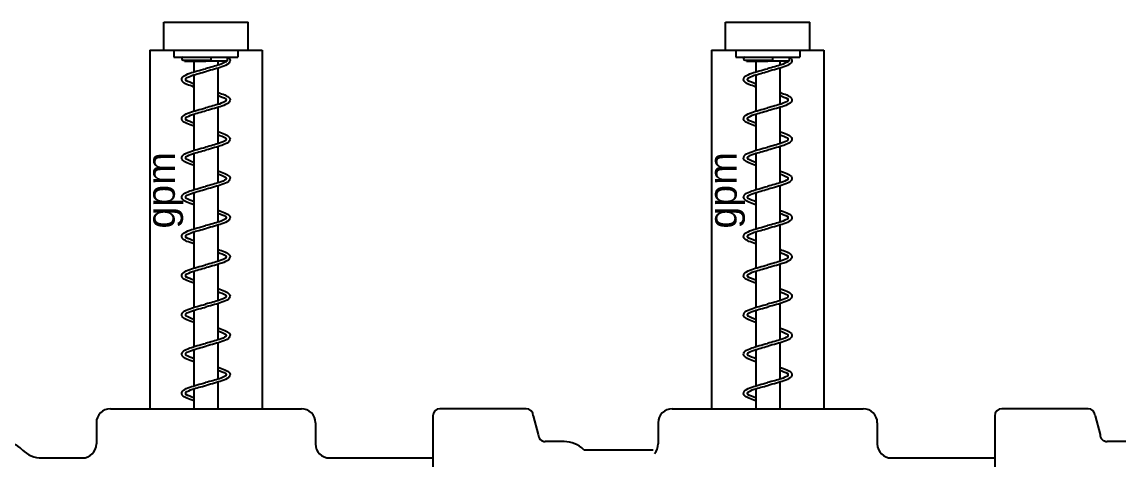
# Paper-space layout 'M&T INST' of a CAD drawing. Header units: inches. Extents: x 0.2 to 34.4, y 0.5 to 23.
# Drawn here: x 16.5841 to 16.9934, y 14.6402 to 14.8024 of the extents above; entities that cross this region are included whole.
import ezdxf

# ---------------------------------------------------------------- set-up
doc = ezdxf.new("R2010")
doc.units = ezdxf.units.IN
doc.header["$MEASUREMENT"] = 0
doc.layers.add('D_OBJECTS', color=4, linetype='Continuous')
doc.layers.add('Title Block', color=7, linetype='Continuous')
doc.styles.get("Standard").update_dxf_attribs({"font": 'arial.ttf'})

# ---------------------------------------------------------------- blocks, each defined once
blk = doc.blocks.new('SINGLE MANIFOLD')
at = {"layer": 'D_OBJECTS', "color": 42, "ltscale": 12}
for p, q in [((-3.172096322315308, -2.560327742495158), (-3.172096322315308, -2.551994409161832)), ((-3.172096322315308, -2.551994409161832), (-3.147049690410448, -2.551994409161832)), ((-3.147049690410448, -2.560327742495158), (-3.147049690410448, -2.551994409161832)), ((-3.005429655648641, -2.560327742495158), (-3.005429655648641, -2.551994409161832)), ((-3.005429655648641, -2.551994409161832), (-2.98038302374378, -2.551994409161832)), ((-2.98038302374378, -2.560327742495158), (-2.98038302374378, -2.551994409161832)), ((-3.176239673029546, -2.560327742495158), (-3.142906339696214, -2.560327742495158)), ((-3.176239673029546, -2.560327742495158), (-3.176239673029546, -2.666577742495161)), ((-3.169043431135023, -2.560327742495158), (-3.169043431135023, -2.562376435481919)), ((-3.150102581590733, -2.560327742495158), (-3.150102581590733, -2.562376435481919)), ((-3.142906339696214, -2.560327742495158), (-3.142906339696214, -2.666577742495161)), ((-3.009573006362878, -2.560327742495158), (-2.976239673029546, -2.560327742495158)), ((-3.009573006362878, -2.560327742495158), (-3.009573006362878, -2.666577742495161)), ((-3.002376764468355, -2.560327742495158), (-3.002376764468355, -2.562376435481919)), ((-2.983435914924065, -2.560327742495158), (-2.983435914924065, -2.562376435481919)), ((-2.976239673029546, -2.560327742495158), (-2.976239673029546, -2.666577742495161)), ((-3.169043431135023, -2.562376435481919), (-3.150102581590733, -2.562376435481919)), ((-3.166274602387507, -2.563293102148588), (-3.158031658490899, -2.563293102148588)), ((-3.165912414302465, -2.563293102148588), (-3.165912414302465, -2.563583803308457)), ((-3.165912414302465, -2.563583803308457), (-3.15957300636288, -2.563583803308457)), ((-3.163119824656459, -2.563583803308457), (-3.163119824656459, -2.566751460770544)), ((-3.153233598423295, -2.563583803308457), (-3.15957300636288, -2.563583803308457)), ((-3.158031658490899, -2.563293102148588), (-3.158031658490899, -2.562376435481919)), ((-3.156026188069298, -2.563583803308457), (-3.156026188069298, -2.564782524102608)), ((-3.153233598423295, -2.562376435481919), (-3.153233598423295, -2.563583803308457)), ((-3.002376764468355, -2.562376435481919), (-2.983435914924065, -2.562376435481919)), ((-2.999607935720839, -2.563293102148588), (-2.991364991824231, -2.563293102148588)), ((-2.999245747635797, -2.563293102148588), (-2.999245747635797, -2.563583803308457)), ((-2.999245747635797, -2.563583803308457), (-2.992906339696212, -2.563583803308457)), ((-2.996453157989791, -2.563583803308457), (-2.996453157989791, -2.566751460770544)), ((-2.986566931756627, -2.563583803308457), (-2.992906339696212, -2.563583803308457)), ((-2.991364991824231, -2.563293102148588), (-2.991364991824231, -2.562376435481919)), ((-2.98935952140263, -2.563583803308457), (-2.98935952140263, -2.564782524102608)), ((-2.986566931756627, -2.562376435481919), (-2.986566931756627, -2.563583803308457)), ((-3.156026188069298, -2.565654633720978), (-3.156026188069298, -2.576411895213877)), ((-2.98935952140263, -2.565654633720978), (-2.98935952140263, -2.576411895213877)), ((-3.163119824656459, -2.567623570388914), (-3.163119824656459, -2.578380831881812)), ((-2.996453157989791, -2.567623570388914), (-2.996453157989791, -2.578380831881812)), ((-3.163119824656459, -2.579252941500183), (-3.163119824656459, -2.590010202993081)), ((-3.156026188069298, -2.577284004832247), (-3.156026188069298, -2.588041266325146)), ((-2.996453157989791, -2.579252941500183), (-2.996453157989791, -2.590010202993081)), ((-2.98935952140263, -2.577284004832247), (-2.98935952140263, -2.588041266325146)), ((-3.156026188069298, -2.588913375943516), (-3.156026188069298, -2.599670637436414)), ((-2.98935952140263, -2.588913375943516), (-2.98935952140263, -2.599670637436414)), ((-3.163119824656459, -2.590882312611438), (-3.163119824656459, -2.60163957410435)), ((-2.996453157989791, -2.590882312611438), (-2.996453157989791, -2.60163957410435)), ((-3.163119824656459, -2.602511683722707), (-3.163119824656459, -2.613268945215619)), ((-3.156026188069298, -2.600542747054785), (-3.156026188069298, -2.611300008547683)), ((-2.996453157989791, -2.602511683722707), (-2.996453157989791, -2.613268945215619)), ((-2.98935952140263, -2.600542747054785), (-2.98935952140263, -2.611300008547683)), ((-3.156026188069298, -2.612172118166054), (-3.156026188069298, -2.622929379658952)), ((-2.98935952140263, -2.612172118166054), (-2.98935952140263, -2.622929379658952)), ((-3.163119824656459, -2.614141054833976), (-3.163119824656459, -2.624898316326888)), ((-2.996453157989791, -2.614141054833976), (-2.996453157989791, -2.624898316326888)), ((-3.163119824656459, -2.625770425945245), (-3.163119824656459, -2.636527687438157)), ((-3.156026188069298, -2.623801489277309), (-3.156026188069298, -2.634558750770221)), ((-2.996453157989791, -2.625770425945245), (-2.996453157989791, -2.636527687438157)), ((-2.98935952140263, -2.623801489277309), (-2.98935952140263, -2.634558750770221)), ((-3.156026188069298, -2.635430860388578), (-3.156026188069298, -2.64618812188149)), ((-2.98935952140263, -2.635430860388578), (-2.98935952140263, -2.64618812188149)), ((-3.163119824656459, -2.637399797056514), (-3.163119824656459, -2.648157058549426)), ((-2.996453157989791, -2.637399797056514), (-2.996453157989791, -2.648157058549426)), ((-3.156026188069298, -2.647060231499847), (-3.156026188069298, -2.657817492992759)), ((-2.98935952140263, -2.647060231499847), (-2.98935952140263, -2.657817492992759)), ((-3.163119824656459, -2.649029168167782), (-3.163119824656459, -2.659786429660695)), ((-2.996453157989791, -2.649029168167782), (-2.996453157989791, -2.659786429660695)), ((-3.156026188069298, -2.658689602611116), (-3.156026188069298, -2.666577742495161)), ((-2.98935952140263, -2.658689602611116), (-2.98935952140263, -2.666577742495161)), ((-3.163119824656459, -2.660658539279051), (-3.163119824656459, -2.666577742495161)), ((-2.996453157989791, -2.660658539279051), (-2.996453157989791, -2.666577742495161))]:
    blk.add_line(p, q, dxfattribs=at)
at = {"layer": 'D_OBJECTS', "color": 1, "ltscale": 12}
for p, q in [((-3.187906339696212, -2.666577742495161), (-3.131239673029544, -2.666577742495161)), ((-3.092235681574401, -2.668661075828492), (-3.092235681574401, -2.685327742495158)), ((-3.064553049395311, -2.666577742495161), (-3.09015234824107, -2.666577742495161)), ((-3.062469716061976, -2.668661075828492), (-3.060985681574401, -2.674202742495165)), ((-3.021239673029545, -2.666577742495161), (-2.964573006362876, -2.666577742495161)), ((-2.925569014907737, -2.668661075828492), (-2.925569014907737, -2.685327742495158)), ((-2.897886382728643, -2.666577742495161), (-2.923485681574405, -2.666577742495161)), ((-2.895803049395312, -2.668661075828492), (-2.894319014907737, -2.674202742495165)), ((-3.192073006362879, -2.670744409161824), (-3.192073006362879, -2.676994409161832)), ((-3.127073006362878, -2.670744409161824), (-3.127073006362878, -2.676994409161832)), ((-3.025406339696211, -2.670744409161824), (-3.025406339696211, -2.676994409161832)), ((-2.960406339696213, -2.670744409161824), (-2.960406339696213, -2.676994409161832)), ((-3.053323006362877, -2.676286075828497), (-3.05890234824107, -2.676286075828497)), ((-2.886656339696213, -2.676286075828497), (-2.892235681574405, -2.676286075828497)), ((-3.20821111730314, -2.681161075828495), (-3.196239673029545, -2.681161075828495)), ((-3.122906339696211, -2.681161075828495), (-3.092235681574401, -2.681161075828495)), ((-3.09571875053669, -2.681161075828495), (-3.092235681574401, -2.681161075828495)), ((-3.09571875053669, -2.681161075828495), (-3.092235681574401, -2.681161075828495)), ((-3.09571875053669, -2.681161075828495), (-3.092235681574401, -2.681161075828495)), ((-3.047433728499676, -2.678723575828496), (-3.026845949772635, -2.678723575828496)), ((-2.956239673029543, -2.681161075828495), (-2.925569014907737, -2.681161075828495))]:
    blk.add_line(p, q, dxfattribs=at)
at = {"layer": 'D_OBJECTS', "color": 42, "ltscale": 12}
for centre, radius, start, end in [((-3.166274602387507, -2.562834768815247), 0.0004583333333333384, 90, 270), ((-2.999607935720839, -2.562834768815247), 0.0004583333333333384, 90, 270), ((-3.165236261340414, -2.568972497066735), 0.0004166666666666666, 120.7580244530881, 241.4227579795069), ((-2.998569594673747, -2.568972497066735), 0.0004166666666666666, 120.7580244530881, 241.4227579795069), ((-3.153909751386362, -2.575062968535132), 0.0004166666666666666, 300.7580246195985, 61.42275825121518), ((-2.987243084719694, -2.575062968535132), 0.0004166666666666666, 300.7580246195985, 61.42275825121518), ((-3.165236261340414, -2.580601868178004), 0.0004166666666666666, 120.7580244530881, 241.4227579795069), ((-2.998569594673747, -2.580601868178004), 0.0004166666666666666, 120.7580244530881, 241.4227579795069), ((-3.153909751386362, -2.586692339646401), 0.0004166666666666666, 300.7580246195985, 61.42275825121518), ((-2.987243084719694, -2.586692339646401), 0.0004166666666666666, 300.7580246195985, 61.42275825121518), ((-3.165236261340414, -2.592231239289273), 0.0004166666666666666, 120.7580244530881, 241.4227579795069), ((-2.998569594673747, -2.592231239289273), 0.0004166666666666666, 120.7580244530881, 241.4227579795069), ((-3.153909751386362, -2.59832171075767), 0.0004166666666666666, 300.7580246195985, 61.42275825121518), ((-2.987243084719694, -2.59832171075767), 0.0004166666666666666, 300.7580246195985, 61.42275825121518), ((-3.165236261340414, -2.603860610400528), 0.0004166666666666666, 120.7580244530881, 241.4227579795069), ((-2.998569594673747, -2.603860610400528), 0.0004166666666666666, 120.7580244530881, 241.4227579795069), ((-3.153909751386362, -2.609951081868939), 0.0004166666666666666, 300.7580246195985, 61.42275825121518), ((-2.987243084719694, -2.609951081868939), 0.0004166666666666666, 300.7580246195985, 61.42275825121518), ((-3.165236261340414, -2.615489981511796), 0.0004166666666666666, 120.7580244530881, 241.4227579795069), ((-2.998569594673747, -2.615489981511796), 0.0004166666666666666, 120.7580244530881, 241.4227579795069), ((-3.153909751386362, -2.621580452980208), 0.0004166666666666666, 300.7580246195985, 61.42275825121518), ((-2.987243084719694, -2.621580452980208), 0.0004166666666666666, 300.7580246195985, 61.42275825121518), ((-3.165236261340414, -2.627119352623065), 0.0004166666666666666, 120.7580244530881, 241.4227579795069), ((-2.998569594673747, -2.627119352623065), 0.0004166666666666666, 120.7580244530881, 241.4227579795069), ((-3.153909751386362, -2.633209824091477), 0.0004166666666666666, 300.7580246195985, 61.42275825121518), ((-2.987243084719694, -2.633209824091477), 0.0004166666666666666, 300.7580246195985, 61.42275825121518), ((-3.165236261340414, -2.638748723734334), 0.0004166666666666666, 120.7580244530881, 241.4227579795069), ((-2.998569594673747, -2.638748723734334), 0.0004166666666666666, 120.7580244530881, 241.4227579795069), ((-3.153909751386362, -2.644839195202746), 0.0004166666666666666, 300.7580246195985, 61.42275825121518), ((-2.987243084719694, -2.644839195202746), 0.0004166666666666666, 300.7580246195985, 61.42275825121518), ((-3.165236261340414, -2.650378094845603), 0.0004166666666666666, 120.7580244530881, 241.4227579795069), ((-2.998569594673747, -2.650378094845603), 0.0004166666666666666, 120.7580244530881, 241.4227579795069), ((-3.153909751386362, -2.656468566314015), 0.0004166666666666666, 300.7580246195985, 61.42275825121518), ((-2.987243084719694, -2.656468566314015), 0.0004166666666666666, 300.7580246195985, 61.42275825121518), ((-3.165236261340414, -2.662007465956872), 0.0004166666666666666, 120.7580244530881, 241.4227579795069), ((-2.998569594673747, -2.662007465956872), 0.0004166666666666666, 120.7580244530881, 241.4227579795069)]:
    blk.add_arc(centre, radius, start, end, dxfattribs=at)
at = {"layer": 'D_OBJECTS', "color": 1, "ltscale": 12}
for centre, radius, start, end in [((-3.187906339696212, -2.670744409161824), 0.004166666666666667, 90, 180), ((-3.131239673029544, -2.670744409161824), 0.004166666666666667, 0, 90), ((-3.09015234824107, -2.668661075828492), 0.002083333333333333, 90, 180), ((-3.064553049395311, -2.668661075828492), 0.002083333333333333, 0, 90), ((-3.021239673029545, -2.670744409161824), 0.004166666666666667, 90, 180), ((-2.964573006362876, -2.670744409161824), 0.004166666666666667, 0, 90), ((-2.923485681574405, -2.668661075828492), 0.002083333333333333, 90, 180), ((-2.897886382728643, -2.668661075828492), 0.002083333333333333, 0, 90), ((-3.05890234824107, -2.674202742495165), 0.002083333333333333, 180, 270.0000000000008), ((-2.892235681574405, -2.674202742495165), 0.002083333333333333, 180, 270.0000000000008), ((-3.219989673029545, -2.684619409161822), 0.008333333333333333, 45.03187078392821, 90), ((-3.196239673029545, -2.676994409161832), 0.004166666666666667, 270, 0), ((-3.122906339696211, -2.676994409161832), 0.004166666666666667, 180, 270), ((-3.053323006362877, -2.684619409161822), 0.008333333333333333, 45.03187078392821, 90), ((-3.029573006362877, -2.676994409161832), 0.004166666666666667, 317.4311517820742, 0), ((-2.956239673029543, -2.676994409161832), 0.004166666666666667, 180, 270), ((-3.20821111730314, -2.672827742495155), 0.008333333333333333, 225.0318707839283, 270)]:
    blk.add_arc(centre, radius, start, end, dxfattribs=at)
at = {"layer": 'D_OBJECTS', "color": 42, "ltscale": 12}
for points, knots in [([(-3.153696662449805, -2.563791653588904), (-3.154106995475999, -2.564035853902052), (-3.154756026290658, -2.564368588448257), (-3.156750171062441, -2.565025014688768), (-3.158212456502532, -2.565412220043211), (-3.159679542141729, -2.565800230613856)], [0.07116384554252335, 0.07116384554252335, 0.07116384554252335, 0.07116384554252335, 0.09540634618935737, 0.09540634618935737, 0.1300967199969058, 0.1300967199969058, 0.1300967199969058, 0.1300967199969058]), ([(-3.153233598423295, -2.562532436244137), (-3.152799063491798, -2.562644943793043), (-3.152675178838983, -2.562765228469157), (-3.152223295710616, -2.563349426663589), (-3.152468883113517, -2.56401135195544), (-3.153363453355087, -2.564693968643223), (-3.154012193469754, -2.564973828765343), (-3.156107469040931, -2.565718546780968), (-3.157789489504552, -2.566162340767473), (-3.159466470584029, -2.566605863877665)], [0.03434367416500044, 0.03434367416500044, 0.03434367416500044, 0.03434367416500044, 0.04145968747599654, 0.04145968747599654, 0.0659514468788357, 0.0659514468788357, 0.09044320628167485, 0.09044320628167485, 0.1300967199969058, 0.1300967199969058, 0.1300967199969058, 0.1300967199969058]), ([(-3.153696662449805, -2.563791653588904), (-3.153588743465473, -2.563732707101192), (-3.153453676334898, -2.563658932009599), (-3.153373294737348, -2.563596022891272), (-3.15335927709361, -2.563583803308131)], [0, 0, 0, 0, 0.004021317376355101, 0.005032921709845624, 0.005032921709845624, 0.005032921709845624, 0.005032921709845624]), ([(-2.987029995783137, -2.563791653588904), (-2.987440328809331, -2.564035853902052), (-2.98808935962399, -2.564368588448257), (-2.990083504395773, -2.565025014688768), (-2.991545789835865, -2.565412220043211), (-2.993012875475062, -2.565800230613856)], [0.07116384554252335, 0.07116384554252335, 0.07116384554252335, 0.07116384554252335, 0.09540634618935737, 0.09540634618935737, 0.1300967199969058, 0.1300967199969058, 0.1300967199969058, 0.1300967199969058]), ([(-2.986566931756627, -2.562532436244137), (-2.986132396825131, -2.562644943793043), (-2.986008512172315, -2.562765228469157), (-2.985556629043948, -2.563349426663589), (-2.985802216446849, -2.56401135195544), (-2.98669678668842, -2.564693968643223), (-2.987345526803086, -2.564973828765343), (-2.989440802374263, -2.565718546780968), (-2.991122822837884, -2.566162340767473), (-2.992799803917361, -2.566605863877665)], [0.03434367416500044, 0.03434367416500044, 0.03434367416500044, 0.03434367416500044, 0.04145968747599654, 0.04145968747599654, 0.0659514468788357, 0.0659514468788357, 0.09044320628167485, 0.09044320628167485, 0.1300967199969058, 0.1300967199969058, 0.1300967199969058, 0.1300967199969058]), ([(-2.987029995783137, -2.563791653588904), (-2.986922076798805, -2.563732707101192), (-2.98678700966823, -2.563658932009599), (-2.98670662807068, -2.563596022891272), (-2.986692610426942, -2.563583803308131)], [0, 0, 0, 0, 0.004021317376355101, 0.005032921709845624, 0.005032921709845624, 0.005032921709845624, 0.005032921709845624]), ([(-3.16311982465646, -2.571232811398698), (-3.164635219014315, -2.570660418420044), (-3.165979836717764, -2.570275631167615), (-3.166922717015144, -2.569056667827919), (-3.166677129612241, -2.568394742536082), (-3.165782559370671, -2.567712125848299), (-3.165133819256006, -2.567432265726179), (-3.163038543684827, -2.566687547710554), (-3.161356523221208, -2.566243753724049), (-3.159679542141729, -2.565800230613856)], [0, 0, 0, 0, 0.04145968747599654, 0.04145968747599654, 0.06595144687883453, 0.06595144687883453, 0.09044320628167252, 0.09044320628167252, 0.1300967199969058, 0.1300967199969058, 0.1300967199969058, 0.1300967199969058]), ([(-3.165449350275257, -2.568614440902191), (-3.165039017249024, -2.568370240589086), (-3.164389986434641, -2.568037506043108), (-3.162395841663326, -2.567381079802754), (-3.160933556223231, -2.566993874448311), (-3.159466470584029, -2.566605863877665)], [0.07116384555626477, 0.07116384555626477, 0.07116384555626477, 0.07116384555626477, 0.09540634618927812, 0.09540634618927812, 0.1300967199969058, 0.1300967199969058, 0.1300967199969058, 0.1300967199969058]), ([(-2.996453157989793, -2.571232811398698), (-2.997968552347647, -2.570660418420044), (-2.999313170051096, -2.570275631167615), (-3.000256050348476, -2.569056667827919), (-3.000010462945573, -2.568394742536082), (-2.999115892704003, -2.567712125848299), (-2.998467152589338, -2.567432265726179), (-2.996371877018159, -2.566687547710554), (-2.99468985655454, -2.566243753724049), (-2.993012875475062, -2.565800230613856)], [0, 0, 0, 0, 0.04145968747599654, 0.04145968747599654, 0.06595144687883453, 0.06595144687883453, 0.09044320628167252, 0.09044320628167252, 0.1300967199969058, 0.1300967199969058, 0.1300967199969058, 0.1300967199969058]), ([(-2.998782683608589, -2.568614440902191), (-2.998372350582356, -2.568370240589086), (-2.997723319767973, -2.568037506043108), (-2.995729174996658, -2.567381079802754), (-2.994266889556563, -2.566993874448311), (-2.992799803917361, -2.566605863877665)], [0.07116384555626477, 0.07116384555626477, 0.07116384555626477, 0.07116384555626477, 0.09540634618927812, 0.09540634618927812, 0.1300967199969058, 0.1300967199969058, 0.1300967199969058, 0.1300967199969058]), ([(-3.156026188069298, -2.572806126628105), (-3.154510793711445, -2.573375047182747), (-3.153166176007996, -2.573759834435176), (-3.152223295710616, -2.574978797774857), (-3.152468883113517, -2.575640723066709), (-3.153363453355087, -2.576323339754492), (-3.154012193469754, -2.576603199876612), (-3.156107469040931, -2.577347917892236), (-3.157789489504552, -2.577791711878742), (-3.159466470584029, -2.578235234988934)], [0, 0, 0, 0, 0.04145968747599654, 0.04145968747599654, 0.0659514468788357, 0.0659514468788357, 0.09044320628167485, 0.09044320628167485, 0.1300967199969058, 0.1300967199969058, 0.1300967199969058, 0.1300967199969058]), ([(-2.98935952140263, -2.572806126628105), (-2.987844127044777, -2.573375047182747), (-2.986499509341328, -2.573759834435176), (-2.985556629043948, -2.574978797774857), (-2.985802216446849, -2.575640723066709), (-2.98669678668842, -2.576323339754492), (-2.987345526803086, -2.576603199876612), (-2.989440802374263, -2.577347917892236), (-2.991122822837884, -2.577791711878742), (-2.992799803917361, -2.578235234988934)], [0, 0, 0, 0, 0.04145968747599654, 0.04145968747599654, 0.0659514468788357, 0.0659514468788357, 0.09044320628167485, 0.09044320628167485, 0.1300967199969058, 0.1300967199969058, 0.1300967199969058, 0.1300967199969058]), ([(-3.153696662449805, -2.575421024700173), (-3.154106995475999, -2.575665225013321), (-3.154756026290658, -2.575997959559526), (-3.156750171062441, -2.576654385800037), (-3.158212456502532, -2.57704159115448), (-3.159679542141729, -2.577429601725125)], [0.07116384554252335, 0.07116384554252335, 0.07116384554252335, 0.07116384554252335, 0.09540634618935737, 0.09540634618935737, 0.1300967199969058, 0.1300967199969058, 0.1300967199969058, 0.1300967199969058]), ([(-2.987029995783137, -2.575421024700173), (-2.987440328809331, -2.575665225013321), (-2.98808935962399, -2.575997959559526), (-2.990083504395773, -2.576654385800037), (-2.991545789835865, -2.57704159115448), (-2.993012875475062, -2.577429601725125)], [0.07116384554252335, 0.07116384554252335, 0.07116384554252335, 0.07116384554252335, 0.09540634618935737, 0.09540634618935737, 0.1300967199969058, 0.1300967199969058, 0.1300967199969058, 0.1300967199969058]), ([(-3.16311982465646, -2.582862182509967), (-3.164635219014315, -2.582289789531313), (-3.165979836717764, -2.581905002278884), (-3.166922717015144, -2.580686038939188), (-3.166677129612241, -2.580024113647351), (-3.165782559370671, -2.579341496959568), (-3.165133819256006, -2.579061636837448), (-3.163038543684827, -2.578316918821823), (-3.161356523221208, -2.577873124835317), (-3.159679542141729, -2.577429601725125)], [0, 0, 0, 0, 0.04145968747599654, 0.04145968747599654, 0.06595144687883453, 0.06595144687883453, 0.09044320628167252, 0.09044320628167252, 0.1300967199969058, 0.1300967199969058, 0.1300967199969058, 0.1300967199969058]), ([(-3.165449350275257, -2.58024381201346), (-3.165039017249024, -2.579999611700355), (-3.164389986434641, -2.579666877154377), (-3.162395841663326, -2.579010450914023), (-3.160933556223231, -2.57862324555958), (-3.159466470584029, -2.578235234988934)], [0.07116384555626477, 0.07116384555626477, 0.07116384555626477, 0.07116384555626477, 0.09540634618927812, 0.09540634618927812, 0.1300967199969058, 0.1300967199969058, 0.1300967199969058, 0.1300967199969058]), ([(-2.996453157989793, -2.582862182509967), (-2.997968552347647, -2.582289789531313), (-2.999313170051096, -2.581905002278884), (-3.000256050348476, -2.580686038939188), (-3.000010462945573, -2.580024113647351), (-2.999115892704003, -2.579341496959568), (-2.998467152589338, -2.579061636837448), (-2.996371877018159, -2.578316918821823), (-2.99468985655454, -2.577873124835317), (-2.993012875475062, -2.577429601725125)], [0, 0, 0, 0, 0.04145968747599654, 0.04145968747599654, 0.06595144687883453, 0.06595144687883453, 0.09044320628167252, 0.09044320628167252, 0.1300967199969058, 0.1300967199969058, 0.1300967199969058, 0.1300967199969058]), ([(-2.998782683608589, -2.58024381201346), (-2.998372350582356, -2.579999611700355), (-2.997723319767973, -2.579666877154377), (-2.995729174996658, -2.579010450914023), (-2.994266889556563, -2.57862324555958), (-2.992799803917361, -2.578235234988934)], [0.07116384555626477, 0.07116384555626477, 0.07116384555626477, 0.07116384555626477, 0.09540634618927812, 0.09540634618927812, 0.1300967199969058, 0.1300967199969058, 0.1300967199969058, 0.1300967199969058]), ([(-3.156026188069298, -2.584435497739374), (-3.154510793711445, -2.585004418294016), (-3.153166176007996, -2.585389205546445), (-3.152223295710616, -2.586608168886126), (-3.152468883113517, -2.587270094177978), (-3.153363453355087, -2.587952710865761), (-3.154012193469754, -2.588232570987881), (-3.156107469040931, -2.588977289003505), (-3.157789489504552, -2.589421082990011), (-3.159466470584029, -2.589864606100203)], [0, 0, 0, 0, 0.04145968747599654, 0.04145968747599654, 0.0659514468788357, 0.0659514468788357, 0.09044320628167485, 0.09044320628167485, 0.1300967199969058, 0.1300967199969058, 0.1300967199969058, 0.1300967199969058]), ([(-2.98935952140263, -2.584435497739374), (-2.987844127044777, -2.585004418294016), (-2.986499509341328, -2.585389205546445), (-2.985556629043948, -2.586608168886126), (-2.985802216446849, -2.587270094177978), (-2.98669678668842, -2.587952710865761), (-2.987345526803086, -2.588232570987881), (-2.989440802374263, -2.588977289003505), (-2.991122822837884, -2.589421082990011), (-2.992799803917361, -2.589864606100203)], [0, 0, 0, 0, 0.04145968747599654, 0.04145968747599654, 0.0659514468788357, 0.0659514468788357, 0.09044320628167485, 0.09044320628167485, 0.1300967199969058, 0.1300967199969058, 0.1300967199969058, 0.1300967199969058]), ([(-3.16311982465646, -2.594491553621236), (-3.164635219014315, -2.593919160642582), (-3.165979836717764, -2.593534373390153), (-3.166922717015144, -2.592315410050457), (-3.166677129612241, -2.59165348475862), (-3.165782559370671, -2.590970868070837), (-3.165133819256006, -2.590691007948717), (-3.163038543684827, -2.589946289933092), (-3.161356523221208, -2.589502495946586), (-3.159679542141729, -2.589058972836394)], [0, 0, 0, 0, 0.04145968747599654, 0.04145968747599654, 0.06595144687883453, 0.06595144687883453, 0.09044320628167252, 0.09044320628167252, 0.1300967199969058, 0.1300967199969058, 0.1300967199969058, 0.1300967199969058]), ([(-3.165449350275257, -2.591873183124729), (-3.165039017249024, -2.591628982811624), (-3.164389986434641, -2.591296248265646), (-3.162395841663326, -2.590639822025292), (-3.160933556223231, -2.590252616670849), (-3.159466470584029, -2.589864606100203)], [0.07116384555626477, 0.07116384555626477, 0.07116384555626477, 0.07116384555626477, 0.09540634618927812, 0.09540634618927812, 0.1300967199969058, 0.1300967199969058, 0.1300967199969058, 0.1300967199969058]), ([(-3.153696662449805, -2.587050395811442), (-3.154106995475999, -2.58729459612459), (-3.154756026290658, -2.587627330670795), (-3.156750171062441, -2.588283756911306), (-3.158212456502532, -2.588670962265748), (-3.159679542141729, -2.589058972836394)], [0.07116384554252335, 0.07116384554252335, 0.07116384554252335, 0.07116384554252335, 0.09540634618935737, 0.09540634618935737, 0.1300967199969058, 0.1300967199969058, 0.1300967199969058, 0.1300967199969058]), ([(-2.996453157989793, -2.594491553621236), (-2.997968552347647, -2.593919160642582), (-2.999313170051096, -2.593534373390153), (-3.000256050348476, -2.592315410050457), (-3.000010462945573, -2.59165348475862), (-2.999115892704003, -2.590970868070837), (-2.998467152589338, -2.590691007948717), (-2.996371877018159, -2.589946289933092), (-2.99468985655454, -2.589502495946586), (-2.993012875475062, -2.589058972836394)], [0, 0, 0, 0, 0.04145968747599654, 0.04145968747599654, 0.06595144687883453, 0.06595144687883453, 0.09044320628167252, 0.09044320628167252, 0.1300967199969058, 0.1300967199969058, 0.1300967199969058, 0.1300967199969058]), ([(-2.998782683608589, -2.591873183124729), (-2.998372350582356, -2.591628982811624), (-2.997723319767973, -2.591296248265646), (-2.995729174996658, -2.590639822025292), (-2.994266889556563, -2.590252616670849), (-2.992799803917361, -2.589864606100203)], [0.07116384555626477, 0.07116384555626477, 0.07116384555626477, 0.07116384555626477, 0.09540634618927812, 0.09540634618927812, 0.1300967199969058, 0.1300967199969058, 0.1300967199969058, 0.1300967199969058]), ([(-2.987029995783137, -2.587050395811442), (-2.987440328809331, -2.58729459612459), (-2.98808935962399, -2.587627330670795), (-2.990083504395773, -2.588283756911306), (-2.991545789835865, -2.588670962265748), (-2.993012875475062, -2.589058972836394)], [0.07116384554252335, 0.07116384554252335, 0.07116384554252335, 0.07116384554252335, 0.09540634618935737, 0.09540634618935737, 0.1300967199969058, 0.1300967199969058, 0.1300967199969058, 0.1300967199969058]), ([(-3.156026188069298, -2.596064868850643), (-3.154510793711445, -2.596633789405285), (-3.153166176007996, -2.597018576657714), (-3.152223295710616, -2.598237539997395), (-3.152468883113517, -2.598899465289232), (-3.153363453355087, -2.599582081977029), (-3.154012193469754, -2.59986194209915), (-3.156107469040931, -2.600606660114774), (-3.157789489504552, -2.60105045410128), (-3.159466470584029, -2.601493977211472)], [0, 0, 0, 0, 0.04145968747599654, 0.04145968747599654, 0.0659514468788357, 0.0659514468788357, 0.09044320628167485, 0.09044320628167485, 0.1300967199969058, 0.1300967199969058, 0.1300967199969058, 0.1300967199969058]), ([(-2.98935952140263, -2.596064868850643), (-2.987844127044777, -2.596633789405285), (-2.986499509341328, -2.597018576657714), (-2.985556629043948, -2.598237539997395), (-2.985802216446849, -2.598899465289232), (-2.98669678668842, -2.599582081977029), (-2.987345526803086, -2.59986194209915), (-2.989440802374263, -2.600606660114774), (-2.991122822837884, -2.60105045410128), (-2.992799803917361, -2.601493977211472)], [0, 0, 0, 0, 0.04145968747599654, 0.04145968747599654, 0.0659514468788357, 0.0659514468788357, 0.09044320628167485, 0.09044320628167485, 0.1300967199969058, 0.1300967199969058, 0.1300967199969058, 0.1300967199969058]), ([(-3.153696662449805, -2.598679766922711), (-3.154106995475999, -2.598923967235859), (-3.154756026290658, -2.599256701782064), (-3.156750171062441, -2.599913128022575), (-3.158212456502532, -2.600300333377017), (-3.159679542141729, -2.600688343947663)], [0.07116384554252335, 0.07116384554252335, 0.07116384554252335, 0.07116384554252335, 0.09540634618935737, 0.09540634618935737, 0.1300967199969058, 0.1300967199969058, 0.1300967199969058, 0.1300967199969058]), ([(-2.987029995783137, -2.598679766922711), (-2.987440328809331, -2.598923967235859), (-2.98808935962399, -2.599256701782064), (-2.990083504395773, -2.599913128022575), (-2.991545789835865, -2.600300333377017), (-2.993012875475062, -2.600688343947663)], [0.07116384554252335, 0.07116384554252335, 0.07116384554252335, 0.07116384554252335, 0.09540634618935737, 0.09540634618935737, 0.1300967199969058, 0.1300967199969058, 0.1300967199969058, 0.1300967199969058]), ([(-3.16311982465646, -2.606120924732505), (-3.164635219014315, -2.60554853175385), (-3.165979836717764, -2.605163744501422), (-3.166922717015144, -2.603944781161726), (-3.166677129612241, -2.603282855869889), (-3.165782559370671, -2.602600239182106), (-3.165133819256006, -2.602320379059986), (-3.163038543684827, -2.601575661044361), (-3.161356523221208, -2.601131867057855), (-3.159679542141729, -2.600688343947663)], [0, 0, 0, 0, 0.04145968747599654, 0.04145968747599654, 0.06595144687883453, 0.06595144687883453, 0.09044320628167252, 0.09044320628167252, 0.1300967199969058, 0.1300967199969058, 0.1300967199969058, 0.1300967199969058]), ([(-3.165449350275257, -2.603502554235998), (-3.165039017249024, -2.603258353922893), (-3.164389986434641, -2.602925619376915), (-3.162395841663326, -2.602269193136561), (-3.160933556223231, -2.601881987782118), (-3.159466470584029, -2.601493977211472)], [0.07116384555626477, 0.07116384555626477, 0.07116384555626477, 0.07116384555626477, 0.09540634618927812, 0.09540634618927812, 0.1300967199969058, 0.1300967199969058, 0.1300967199969058, 0.1300967199969058]), ([(-2.996453157989793, -2.606120924732505), (-2.997968552347647, -2.60554853175385), (-2.999313170051096, -2.605163744501422), (-3.000256050348476, -2.603944781161726), (-3.000010462945573, -2.603282855869889), (-2.999115892704003, -2.602600239182106), (-2.998467152589338, -2.602320379059986), (-2.996371877018159, -2.601575661044361), (-2.99468985655454, -2.601131867057855), (-2.993012875475062, -2.600688343947663)], [0, 0, 0, 0, 0.04145968747599654, 0.04145968747599654, 0.06595144687883453, 0.06595144687883453, 0.09044320628167252, 0.09044320628167252, 0.1300967199969058, 0.1300967199969058, 0.1300967199969058, 0.1300967199969058]), ([(-2.998782683608589, -2.603502554235998), (-2.998372350582356, -2.603258353922893), (-2.997723319767973, -2.602925619376915), (-2.995729174996658, -2.602269193136561), (-2.994266889556563, -2.601881987782118), (-2.992799803917361, -2.601493977211472)], [0.07116384555626477, 0.07116384555626477, 0.07116384555626477, 0.07116384555626477, 0.09540634618927812, 0.09540634618927812, 0.1300967199969058, 0.1300967199969058, 0.1300967199969058, 0.1300967199969058]), ([(-3.156026188069298, -2.607694239961912), (-3.154510793711445, -2.608263160516554), (-3.153166176007996, -2.608647947768983), (-3.152223295710616, -2.609866911108664), (-3.152468883113517, -2.610528836400501), (-3.153363453355087, -2.611211453088298), (-3.154012193469754, -2.611491313210404), (-3.156107469040931, -2.612236031226043), (-3.157789489504552, -2.612679825212549), (-3.159466470584029, -2.613123348322741)], [0, 0, 0, 0, 0.04145968747599654, 0.04145968747599654, 0.0659514468788357, 0.0659514468788357, 0.09044320628167485, 0.09044320628167485, 0.1300967199969058, 0.1300967199969058, 0.1300967199969058, 0.1300967199969058]), ([(-2.98935952140263, -2.607694239961912), (-2.987844127044777, -2.608263160516554), (-2.986499509341328, -2.608647947768983), (-2.985556629043948, -2.609866911108664), (-2.985802216446849, -2.610528836400501), (-2.98669678668842, -2.611211453088298), (-2.987345526803086, -2.611491313210404), (-2.989440802374263, -2.612236031226043), (-2.991122822837884, -2.612679825212549), (-2.992799803917361, -2.613123348322741)], [0, 0, 0, 0, 0.04145968747599654, 0.04145968747599654, 0.0659514468788357, 0.0659514468788357, 0.09044320628167485, 0.09044320628167485, 0.1300967199969058, 0.1300967199969058, 0.1300967199969058, 0.1300967199969058]), ([(-3.16311982465646, -2.617750295843774), (-3.164635219014315, -2.617177902865119), (-3.165979836717764, -2.61679311561269), (-3.166922717015144, -2.615574152272995), (-3.166677129612241, -2.614912226981158), (-3.165782559370671, -2.614229610293375), (-3.165133819256006, -2.613949750171255), (-3.163038543684827, -2.61320503215563), (-3.161356523221208, -2.612761238169124), (-3.159679542141729, -2.612317715058932)], [0, 0, 0, 0, 0.04145968747599654, 0.04145968747599654, 0.06595144687883453, 0.06595144687883453, 0.09044320628167252, 0.09044320628167252, 0.1300967199969058, 0.1300967199969058, 0.1300967199969058, 0.1300967199969058]), ([(-3.153696662449805, -2.61030913803398), (-3.154106995475999, -2.610553338347128), (-3.154756026290658, -2.610886072893333), (-3.156750171062441, -2.611542499133844), (-3.158212456502532, -2.611929704488286), (-3.159679542141729, -2.612317715058932)], [0.07116384554252335, 0.07116384554252335, 0.07116384554252335, 0.07116384554252335, 0.09540634618935737, 0.09540634618935737, 0.1300967199969058, 0.1300967199969058, 0.1300967199969058, 0.1300967199969058]), ([(-2.996453157989793, -2.617750295843774), (-2.997968552347647, -2.617177902865119), (-2.999313170051096, -2.61679311561269), (-3.000256050348476, -2.615574152272995), (-3.000010462945573, -2.614912226981158), (-2.999115892704003, -2.614229610293375), (-2.998467152589338, -2.613949750171255), (-2.996371877018159, -2.61320503215563), (-2.99468985655454, -2.612761238169124), (-2.993012875475062, -2.612317715058932)], [0, 0, 0, 0, 0.04145968747599654, 0.04145968747599654, 0.06595144687883453, 0.06595144687883453, 0.09044320628167252, 0.09044320628167252, 0.1300967199969058, 0.1300967199969058, 0.1300967199969058, 0.1300967199969058]), ([(-2.987029995783137, -2.61030913803398), (-2.987440328809331, -2.610553338347128), (-2.98808935962399, -2.610886072893333), (-2.990083504395773, -2.611542499133844), (-2.991545789835865, -2.611929704488286), (-2.993012875475062, -2.612317715058932)], [0.07116384554252335, 0.07116384554252335, 0.07116384554252335, 0.07116384554252335, 0.09540634618935737, 0.09540634618935737, 0.1300967199969058, 0.1300967199969058, 0.1300967199969058, 0.1300967199969058]), ([(-3.165449350275257, -2.615131925347267), (-3.165039017249024, -2.614887725034162), (-3.164389986434641, -2.614554990488184), (-3.162395841663326, -2.61389856424783), (-3.160933556223231, -2.613511358893387), (-3.159466470584029, -2.613123348322741)], [0.07116384555626477, 0.07116384555626477, 0.07116384555626477, 0.07116384555626477, 0.09540634618927812, 0.09540634618927812, 0.1300967199969058, 0.1300967199969058, 0.1300967199969058, 0.1300967199969058]), ([(-2.998782683608589, -2.615131925347267), (-2.998372350582356, -2.614887725034162), (-2.997723319767973, -2.614554990488184), (-2.995729174996658, -2.61389856424783), (-2.994266889556563, -2.613511358893387), (-2.992799803917361, -2.613123348322741)], [0.07116384555626477, 0.07116384555626477, 0.07116384555626477, 0.07116384555626477, 0.09540634618927812, 0.09540634618927812, 0.1300967199969058, 0.1300967199969058, 0.1300967199969058, 0.1300967199969058]), ([(-3.156026188069298, -2.619323611073181), (-3.154510793711445, -2.619892531627823), (-3.153166176007996, -2.620277318880252), (-3.152223295710616, -2.621496282219933), (-3.152468883113517, -2.62215820751177), (-3.153363453355087, -2.622840824199567), (-3.154012193469754, -2.623120684321673), (-3.156107469040931, -2.623865402337312), (-3.157789489504552, -2.624309196323804), (-3.159466470584029, -2.62475271943401)], [0, 0, 0, 0, 0.04145968747599654, 0.04145968747599654, 0.0659514468788357, 0.0659514468788357, 0.09044320628167485, 0.09044320628167485, 0.1300967199969058, 0.1300967199969058, 0.1300967199969058, 0.1300967199969058]), ([(-2.98935952140263, -2.619323611073181), (-2.987844127044777, -2.619892531627823), (-2.986499509341328, -2.620277318880252), (-2.985556629043948, -2.621496282219933), (-2.985802216446849, -2.62215820751177), (-2.98669678668842, -2.622840824199567), (-2.987345526803086, -2.623120684321673), (-2.989440802374263, -2.623865402337312), (-2.991122822837884, -2.624309196323804), (-2.992799803917361, -2.62475271943401)], [0, 0, 0, 0, 0.04145968747599654, 0.04145968747599654, 0.0659514468788357, 0.0659514468788357, 0.09044320628167485, 0.09044320628167485, 0.1300967199969058, 0.1300967199969058, 0.1300967199969058, 0.1300967199969058]), ([(-3.153696662449805, -2.621938509145249), (-3.154106995475999, -2.622182709458396), (-3.154756026290658, -2.622515444004602), (-3.156750171062441, -2.623171870245113), (-3.158212456502532, -2.623559075599555), (-3.159679542141729, -2.623947086170201)], [0.07116384554252335, 0.07116384554252335, 0.07116384554252335, 0.07116384554252335, 0.09540634618935737, 0.09540634618935737, 0.1300967199969058, 0.1300967199969058, 0.1300967199969058, 0.1300967199969058]), ([(-2.987029995783137, -2.621938509145249), (-2.987440328809331, -2.622182709458396), (-2.98808935962399, -2.622515444004602), (-2.990083504395773, -2.623171870245113), (-2.991545789835865, -2.623559075599555), (-2.993012875475062, -2.623947086170201)], [0.07116384554252335, 0.07116384554252335, 0.07116384554252335, 0.07116384554252335, 0.09540634618935737, 0.09540634618935737, 0.1300967199969058, 0.1300967199969058, 0.1300967199969058, 0.1300967199969058]), ([(-3.16311982465646, -2.629379666955042), (-3.164635219014315, -2.628807273976388), (-3.165979836717764, -2.628422486723959), (-3.166922717015144, -2.627203523384264), (-3.166677129612241, -2.626541598092427), (-3.165782559370671, -2.625858981404644), (-3.165133819256006, -2.625579121282524), (-3.163038543684827, -2.624834403266899), (-3.161356523221208, -2.624390609280393), (-3.159679542141729, -2.623947086170201)], [0, 0, 0, 0, 0.04145968747599654, 0.04145968747599654, 0.06595144687883453, 0.06595144687883453, 0.09044320628167252, 0.09044320628167252, 0.1300967199969058, 0.1300967199969058, 0.1300967199969058, 0.1300967199969058]), ([(-3.165449350275257, -2.626761296458536), (-3.165039017249024, -2.626517096145431), (-3.164389986434641, -2.626184361599453), (-3.162395841663326, -2.625527935359099), (-3.160933556223231, -2.625140730004656), (-3.159466470584029, -2.62475271943401)], [0.07116384555626477, 0.07116384555626477, 0.07116384555626477, 0.07116384555626477, 0.09540634618927812, 0.09540634618927812, 0.1300967199969058, 0.1300967199969058, 0.1300967199969058, 0.1300967199969058]), ([(-2.996453157989793, -2.629379666955042), (-2.997968552347647, -2.628807273976388), (-2.999313170051096, -2.628422486723959), (-3.000256050348476, -2.627203523384264), (-3.000010462945573, -2.626541598092427), (-2.999115892704003, -2.625858981404644), (-2.998467152589338, -2.625579121282524), (-2.996371877018159, -2.624834403266899), (-2.99468985655454, -2.624390609280393), (-2.993012875475062, -2.623947086170201)], [0, 0, 0, 0, 0.04145968747599654, 0.04145968747599654, 0.06595144687883453, 0.06595144687883453, 0.09044320628167252, 0.09044320628167252, 0.1300967199969058, 0.1300967199969058, 0.1300967199969058, 0.1300967199969058]), ([(-2.998782683608589, -2.626761296458536), (-2.998372350582356, -2.626517096145431), (-2.997723319767973, -2.626184361599453), (-2.995729174996658, -2.625527935359099), (-2.994266889556563, -2.625140730004656), (-2.992799803917361, -2.62475271943401)], [0.07116384555626477, 0.07116384555626477, 0.07116384555626477, 0.07116384555626477, 0.09540634618927812, 0.09540634618927812, 0.1300967199969058, 0.1300967199969058, 0.1300967199969058, 0.1300967199969058]), ([(-3.156026188069298, -2.63095298218445), (-3.154510793711445, -2.631521902739092), (-3.153166176007996, -2.631906689991521), (-3.152223295710616, -2.633125653331202), (-3.152468883113517, -2.633787578623039), (-3.153363453355087, -2.634470195310836), (-3.154012193469754, -2.634750055432942), (-3.156107469040931, -2.635494773448581), (-3.157789489504552, -2.635938567435073), (-3.159466470584029, -2.636382090545265)], [0, 0, 0, 0, 0.04145968747599654, 0.04145968747599654, 0.0659514468788357, 0.0659514468788357, 0.09044320628167485, 0.09044320628167485, 0.1300967199969058, 0.1300967199969058, 0.1300967199969058, 0.1300967199969058]), ([(-2.98935952140263, -2.63095298218445), (-2.987844127044777, -2.631521902739092), (-2.986499509341328, -2.631906689991521), (-2.985556629043948, -2.633125653331202), (-2.985802216446849, -2.633787578623039), (-2.98669678668842, -2.634470195310836), (-2.987345526803086, -2.634750055432942), (-2.989440802374263, -2.635494773448581), (-2.991122822837884, -2.635938567435073), (-2.992799803917361, -2.636382090545265)], [0, 0, 0, 0, 0.04145968747599654, 0.04145968747599654, 0.0659514468788357, 0.0659514468788357, 0.09044320628167485, 0.09044320628167485, 0.1300967199969058, 0.1300967199969058, 0.1300967199969058, 0.1300967199969058]), ([(-3.16311982465646, -2.641009038066311), (-3.164635219014315, -2.640436645087657), (-3.165979836717764, -2.640051857835228), (-3.166922717015144, -2.638832894495533), (-3.166677129612241, -2.638170969203696), (-3.165782559370671, -2.637488352515913), (-3.165133819256006, -2.637208492393793), (-3.163038543684827, -2.636463774378168), (-3.161356523221208, -2.636019980391662), (-3.159679542141729, -2.63557645728147)], [0, 0, 0, 0, 0.04145968747599654, 0.04145968747599654, 0.06595144687883453, 0.06595144687883453, 0.09044320628167252, 0.09044320628167252, 0.1300967199969058, 0.1300967199969058, 0.1300967199969058, 0.1300967199969058]), ([(-3.153696662449805, -2.633567880256518), (-3.154106995475999, -2.633812080569665), (-3.154756026290658, -2.634144815115871), (-3.156750171062441, -2.634801241356381), (-3.158212456502532, -2.635188446710824), (-3.159679542141729, -2.63557645728147)], [0.07116384554252335, 0.07116384554252335, 0.07116384554252335, 0.07116384554252335, 0.09540634618935737, 0.09540634618935737, 0.1300967199969058, 0.1300967199969058, 0.1300967199969058, 0.1300967199969058]), ([(-2.996453157989793, -2.641009038066311), (-2.997968552347647, -2.640436645087657), (-2.999313170051096, -2.640051857835228), (-3.000256050348476, -2.638832894495533), (-3.000010462945573, -2.638170969203696), (-2.999115892704003, -2.637488352515913), (-2.998467152589338, -2.637208492393793), (-2.996371877018159, -2.636463774378168), (-2.99468985655454, -2.636019980391662), (-2.993012875475062, -2.63557645728147)], [0, 0, 0, 0, 0.04145968747599654, 0.04145968747599654, 0.06595144687883453, 0.06595144687883453, 0.09044320628167252, 0.09044320628167252, 0.1300967199969058, 0.1300967199969058, 0.1300967199969058, 0.1300967199969058]), ([(-2.987029995783137, -2.633567880256518), (-2.987440328809331, -2.633812080569665), (-2.98808935962399, -2.634144815115871), (-2.990083504395773, -2.634801241356381), (-2.991545789835865, -2.635188446710824), (-2.993012875475062, -2.63557645728147)], [0.07116384554252335, 0.07116384554252335, 0.07116384554252335, 0.07116384554252335, 0.09540634618935737, 0.09540634618935737, 0.1300967199969058, 0.1300967199969058, 0.1300967199969058, 0.1300967199969058]), ([(-3.165449350275257, -2.638390667569805), (-3.165039017249024, -2.6381464672567), (-3.164389986434641, -2.637813732710722), (-3.162395841663326, -2.637157306470368), (-3.160933556223231, -2.636770101115925), (-3.159466470584029, -2.636382090545265)], [0.07116384555626477, 0.07116384555626477, 0.07116384555626477, 0.07116384555626477, 0.09540634618927812, 0.09540634618927812, 0.1300967199969058, 0.1300967199969058, 0.1300967199969058, 0.1300967199969058]), ([(-2.998782683608589, -2.638390667569805), (-2.998372350582356, -2.6381464672567), (-2.997723319767973, -2.637813732710722), (-2.995729174996658, -2.637157306470368), (-2.994266889556563, -2.636770101115925), (-2.992799803917361, -2.636382090545265)], [0.07116384555626477, 0.07116384555626477, 0.07116384555626477, 0.07116384555626477, 0.09540634618927812, 0.09540634618927812, 0.1300967199969058, 0.1300967199969058, 0.1300967199969058, 0.1300967199969058]), ([(-3.153696662449805, -2.645197251367787), (-3.154106995475999, -2.645441451680934), (-3.154756026290658, -2.64577418622714), (-3.156750171062441, -2.64643061246765), (-3.158212456502532, -2.646817817822093), (-3.159679542141729, -2.647205828392739)], [0.07116384554252335, 0.07116384554252335, 0.07116384554252335, 0.07116384554252335, 0.09540634618935737, 0.09540634618935737, 0.1300967199969058, 0.1300967199969058, 0.1300967199969058, 0.1300967199969058]), ([(-3.156026188069298, -2.642582353295705), (-3.154510793711445, -2.643151273850361), (-3.153166176007996, -2.64353606110279), (-3.152223295710616, -2.644755024442471), (-3.152468883113517, -2.645416949734308), (-3.153363453355087, -2.646099566422105), (-3.154012193469754, -2.646379426544211), (-3.156107469040931, -2.64712414455985), (-3.157789489504552, -2.647567938546342), (-3.159466470584029, -2.648011461656534)], [0, 0, 0, 0, 0.04145968747599654, 0.04145968747599654, 0.0659514468788357, 0.0659514468788357, 0.09044320628167485, 0.09044320628167485, 0.1300967199969058, 0.1300967199969058, 0.1300967199969058, 0.1300967199969058]), ([(-2.987029995783137, -2.645197251367787), (-2.987440328809331, -2.645441451680934), (-2.98808935962399, -2.64577418622714), (-2.990083504395773, -2.64643061246765), (-2.991545789835865, -2.646817817822093), (-2.993012875475062, -2.647205828392739)], [0.07116384554252335, 0.07116384554252335, 0.07116384554252335, 0.07116384554252335, 0.09540634618935737, 0.09540634618935737, 0.1300967199969058, 0.1300967199969058, 0.1300967199969058, 0.1300967199969058]), ([(-2.98935952140263, -2.642582353295705), (-2.987844127044777, -2.643151273850361), (-2.986499509341328, -2.64353606110279), (-2.985556629043948, -2.644755024442471), (-2.985802216446849, -2.645416949734308), (-2.98669678668842, -2.646099566422105), (-2.987345526803086, -2.646379426544211), (-2.989440802374263, -2.64712414455985), (-2.991122822837884, -2.647567938546342), (-2.992799803917361, -2.648011461656534)], [0, 0, 0, 0, 0.04145968747599654, 0.04145968747599654, 0.0659514468788357, 0.0659514468788357, 0.09044320628167485, 0.09044320628167485, 0.1300967199969058, 0.1300967199969058, 0.1300967199969058, 0.1300967199969058]), ([(-3.16311982465646, -2.65263840917758), (-3.164635219014315, -2.652066016198926), (-3.165979836717764, -2.651681228946497), (-3.166922717015144, -2.650462265606802), (-3.166677129612241, -2.649800340314965), (-3.165782559370671, -2.649117723627182), (-3.165133819256006, -2.648837863505062), (-3.163038543684827, -2.648093145489437), (-3.161356523221208, -2.647649351502931), (-3.159679542141729, -2.647205828392739)], [0, 0, 0, 0, 0.04145968747599654, 0.04145968747599654, 0.06595144687883453, 0.06595144687883453, 0.09044320628167252, 0.09044320628167252, 0.1300967199969058, 0.1300967199969058, 0.1300967199969058, 0.1300967199969058]), ([(-3.165449350275257, -2.650020038681074), (-3.165039017249024, -2.649775838367969), (-3.164389986434641, -2.649443103821991), (-3.162395841663326, -2.648786677581636), (-3.160933556223231, -2.648399472227194), (-3.159466470584029, -2.648011461656534)], [0.07116384555626477, 0.07116384555626477, 0.07116384555626477, 0.07116384555626477, 0.09540634618927812, 0.09540634618927812, 0.1300967199969058, 0.1300967199969058, 0.1300967199969058, 0.1300967199969058]), ([(-2.996453157989793, -2.65263840917758), (-2.997968552347647, -2.652066016198926), (-2.999313170051096, -2.651681228946497), (-3.000256050348476, -2.650462265606802), (-3.000010462945573, -2.649800340314965), (-2.999115892704003, -2.649117723627182), (-2.998467152589338, -2.648837863505062), (-2.996371877018159, -2.648093145489437), (-2.99468985655454, -2.647649351502931), (-2.993012875475062, -2.647205828392739)], [0, 0, 0, 0, 0.04145968747599654, 0.04145968747599654, 0.06595144687883453, 0.06595144687883453, 0.09044320628167252, 0.09044320628167252, 0.1300967199969058, 0.1300967199969058, 0.1300967199969058, 0.1300967199969058]), ([(-2.998782683608589, -2.650020038681074), (-2.998372350582356, -2.649775838367969), (-2.997723319767973, -2.649443103821991), (-2.995729174996658, -2.648786677581636), (-2.994266889556563, -2.648399472227194), (-2.992799803917361, -2.648011461656534)], [0.07116384555626477, 0.07116384555626477, 0.07116384555626477, 0.07116384555626477, 0.09540634618927812, 0.09540634618927812, 0.1300967199969058, 0.1300967199969058, 0.1300967199969058, 0.1300967199969058]), ([(-3.156026188069298, -2.654211724406974), (-3.154510793711445, -2.65478064496163), (-3.153166176007996, -2.655165432214044), (-3.152223295710616, -2.65638439555374), (-3.152468883113517, -2.657046320845577), (-3.153363453355087, -2.657728937533374), (-3.154012193469754, -2.65800879765548), (-3.156107469040931, -2.658753515671119), (-3.157789489504552, -2.65919730965761), (-3.159466470584029, -2.659640832767803)], [0, 0, 0, 0, 0.04145968747599654, 0.04145968747599654, 0.0659514468788357, 0.0659514468788357, 0.09044320628167485, 0.09044320628167485, 0.1300967199969058, 0.1300967199969058, 0.1300967199969058, 0.1300967199969058]), ([(-2.98935952140263, -2.654211724406974), (-2.987844127044777, -2.65478064496163), (-2.986499509341328, -2.655165432214044), (-2.985556629043948, -2.65638439555374), (-2.985802216446849, -2.657046320845577), (-2.98669678668842, -2.657728937533374), (-2.987345526803086, -2.65800879765548), (-2.989440802374263, -2.658753515671119), (-2.991122822837884, -2.65919730965761), (-2.992799803917361, -2.659640832767803)], [0, 0, 0, 0, 0.04145968747599654, 0.04145968747599654, 0.0659514468788357, 0.0659514468788357, 0.09044320628167485, 0.09044320628167485, 0.1300967199969058, 0.1300967199969058, 0.1300967199969058, 0.1300967199969058]), ([(-3.16311982465646, -2.664267780288849), (-3.164635219014315, -2.663695387310195), (-3.165979836717764, -2.663310600057766), (-3.166922717015144, -2.66209163671807), (-3.166677129612241, -2.661429711426234), (-3.165782559370671, -2.660747094738451), (-3.165133819256006, -2.660467234616331), (-3.163038543684827, -2.659722516600706), (-3.161356523221208, -2.6592787226142), (-3.159679542141729, -2.658835199504008)], [0, 0, 0, 0, 0.04145968747599654, 0.04145968747599654, 0.06595144687883453, 0.06595144687883453, 0.09044320628167252, 0.09044320628167252, 0.1300967199969058, 0.1300967199969058, 0.1300967199969058, 0.1300967199969058]), ([(-3.153696662449805, -2.656826622479056), (-3.154106995475999, -2.657070822792203), (-3.154756026290658, -2.657403557338409), (-3.156750171062441, -2.658059983578905), (-3.158212456502532, -2.658447188933362), (-3.159679542141729, -2.658835199504008)], [0.07116384554252335, 0.07116384554252335, 0.07116384554252335, 0.07116384554252335, 0.09540634618935737, 0.09540634618935737, 0.1300967199969058, 0.1300967199969058, 0.1300967199969058, 0.1300967199969058]), ([(-2.996453157989793, -2.664267780288849), (-2.997968552347647, -2.663695387310195), (-2.999313170051096, -2.663310600057766), (-3.000256050348476, -2.66209163671807), (-3.000010462945573, -2.661429711426234), (-2.999115892704003, -2.660747094738451), (-2.998467152589338, -2.660467234616331), (-2.996371877018159, -2.659722516600706), (-2.99468985655454, -2.6592787226142), (-2.993012875475062, -2.658835199504008)], [0, 0, 0, 0, 0.04145968747599654, 0.04145968747599654, 0.06595144687883453, 0.06595144687883453, 0.09044320628167252, 0.09044320628167252, 0.1300967199969058, 0.1300967199969058, 0.1300967199969058, 0.1300967199969058]), ([(-2.987029995783137, -2.656826622479056), (-2.987440328809331, -2.657070822792203), (-2.98808935962399, -2.657403557338409), (-2.990083504395773, -2.658059983578905), (-2.991545789835865, -2.658447188933362), (-2.993012875475062, -2.658835199504008)], [0.07116384554252335, 0.07116384554252335, 0.07116384554252335, 0.07116384554252335, 0.09540634618935737, 0.09540634618935737, 0.1300967199969058, 0.1300967199969058, 0.1300967199969058, 0.1300967199969058]), ([(-3.165449350275257, -2.661649409792343), (-3.165039017249024, -2.661405209479238), (-3.164389986434641, -2.66107247493326), (-3.162395841663326, -2.660416048692905), (-3.160933556223231, -2.660028843338463), (-3.159466470584029, -2.659640832767803)], [0.07116384555626477, 0.07116384555626477, 0.07116384555626477, 0.07116384555626477, 0.09540634618927812, 0.09540634618927812, 0.1300967199969058, 0.1300967199969058, 0.1300967199969058, 0.1300967199969058]), ([(-2.998782683608589, -2.661649409792343), (-2.998372350582356, -2.661405209479238), (-2.997723319767973, -2.66107247493326), (-2.995729174996658, -2.660416048692905), (-2.994266889556563, -2.660028843338463), (-2.992799803917361, -2.659640832767803)], [0.07116384555626477, 0.07116384555626477, 0.07116384555626477, 0.07116384555626477, 0.09540634618927812, 0.09540634618927812, 0.1300967199969058, 0.1300967199969058, 0.1300967199969058, 0.1300967199969058])]:
    blk.add_open_spline(points, degree=3, knots=knots, dxfattribs=at)
for points in [[(-3.16311982465646, -2.570341313582997), (-3.163918552011575, -2.570040176695567), (-3.164874929225913, -2.569643785475176), (-3.165435570958699, -2.569338402501469)], [(-2.996453157989793, -2.570341313582997), (-2.997251885344907, -2.570040176695567), (-2.998208262559245, -2.569643785475176), (-2.998768904292032, -2.569338402501469)], [(-3.156026188069298, -2.573694152019794), (-3.155227460715819, -2.573995288906598), (-3.154271083503154, -2.574391680126237), (-3.15371044176997, -2.57469706309973)], [(-2.98935952140263, -2.573694152019794), (-2.988560794049151, -2.573995288906598), (-2.987604416836486, -2.574391680126237), (-2.987043775103302, -2.57469706309973)], [(-3.16311982465646, -2.581970684694266), (-3.163918552011575, -2.581669547806836), (-3.164874929225913, -2.581273156586445), (-3.165435570958699, -2.580967773612738)], [(-2.996453157989793, -2.581970684694266), (-2.997251885344907, -2.581669547806836), (-2.998208262559245, -2.581273156586445), (-2.998768904292032, -2.580967773612738)], [(-3.156026188069298, -2.585323523131063), (-3.155227460715819, -2.585624660017867), (-3.154271083503154, -2.586021051237505), (-3.15371044176997, -2.586326434210999)], [(-2.98935952140263, -2.585323523131063), (-2.988560794049151, -2.585624660017867), (-2.987604416836486, -2.586021051237505), (-2.987043775103302, -2.586326434210999)], [(-3.16311982465646, -2.593600055805535), (-3.163918552011575, -2.593298918918105), (-3.164874929225913, -2.592902527697714), (-3.165435570958699, -2.592597144724007)], [(-2.996453157989793, -2.593600055805535), (-2.997251885344907, -2.593298918918105), (-2.998208262559245, -2.592902527697714), (-2.998768904292032, -2.592597144724007)], [(-3.156026188069298, -2.596952894242332), (-3.155227460715819, -2.597254031129136), (-3.154271083503154, -2.597650422348774), (-3.15371044176997, -2.597955805322268)], [(-2.98935952140263, -2.596952894242332), (-2.988560794049151, -2.597254031129136), (-2.987604416836486, -2.597650422348774), (-2.987043775103302, -2.597955805322268)], [(-3.16311982465646, -2.605229426916804), (-3.163918552011575, -2.604928290029374), (-3.164874929225913, -2.604531898808983), (-3.165435570958699, -2.604226515835276)], [(-2.996453157989793, -2.605229426916804), (-2.997251885344907, -2.604928290029374), (-2.998208262559245, -2.604531898808983), (-2.998768904292032, -2.604226515835276)], [(-3.156026188069298, -2.608582265353601), (-3.155227460715819, -2.608883402240405), (-3.154271083503154, -2.609279793460043), (-3.15371044176997, -2.609585176433537)], [(-2.98935952140263, -2.608582265353601), (-2.988560794049151, -2.608883402240405), (-2.987604416836486, -2.609279793460043), (-2.987043775103302, -2.609585176433537)], [(-3.16311982465646, -2.616858798028073), (-3.163918552011575, -2.616557661140643), (-3.164874929225913, -2.616161269920251), (-3.165435570958699, -2.615855886946544)], [(-2.996453157989793, -2.616858798028073), (-2.997251885344907, -2.616557661140643), (-2.998208262559245, -2.616161269920251), (-2.998768904292032, -2.615855886946544)], [(-3.156026188069298, -2.62021163646487), (-3.155227460715819, -2.620512773351674), (-3.154271083503154, -2.620909164571312), (-3.15371044176997, -2.621214547544806)], [(-2.98935952140263, -2.62021163646487), (-2.988560794049151, -2.620512773351674), (-2.987604416836486, -2.620909164571312), (-2.987043775103302, -2.621214547544806)], [(-3.16311982465646, -2.628488169139342), (-3.163918552011575, -2.628187032251912), (-3.164874929225913, -2.62779064103152), (-3.165435570958699, -2.627485258057813)], [(-2.996453157989793, -2.628488169139342), (-2.997251885344907, -2.628187032251912), (-2.998208262559245, -2.62779064103152), (-2.998768904292032, -2.627485258057813)], [(-3.156026188069298, -2.631841007576138), (-3.155227460715819, -2.632142144462943), (-3.154271083503154, -2.632538535682581), (-3.15371044176997, -2.632843918656075)], [(-2.98935952140263, -2.631841007576138), (-2.988560794049151, -2.632142144462943), (-2.987604416836486, -2.632538535682581), (-2.987043775103302, -2.632843918656075)], [(-3.16311982465646, -2.640117540250611), (-3.163918552011575, -2.639816403363181), (-3.164874929225913, -2.639420012142789), (-3.165435570958699, -2.639114629169082)], [(-2.996453157989793, -2.640117540250611), (-2.997251885344907, -2.639816403363181), (-2.998208262559245, -2.639420012142789), (-2.998768904292032, -2.639114629169082)], [(-3.156026188069298, -2.643470378687407), (-3.155227460715819, -2.643771515574212), (-3.154271083503154, -2.64416790679385), (-3.15371044176997, -2.644473289767344)], [(-2.98935952140263, -2.643470378687407), (-2.988560794049151, -2.643771515574212), (-2.987604416836486, -2.64416790679385), (-2.987043775103302, -2.644473289767344)], [(-3.16311982465646, -2.651746911361865), (-3.163918552011575, -2.65144577447445), (-3.164874929225913, -2.651049383254058), (-3.165435570958699, -2.650744000280351)], [(-2.996453157989793, -2.651746911361865), (-2.997251885344907, -2.65144577447445), (-2.998208262559245, -2.651049383254058), (-2.998768904292032, -2.650744000280351)], [(-3.156026188069298, -2.655099749798676), (-3.155227460715819, -2.655400886685481), (-3.154271083503154, -2.655797277905119), (-3.15371044176997, -2.656102660878613)], [(-2.98935952140263, -2.655099749798676), (-2.988560794049151, -2.655400886685481), (-2.987604416836486, -2.655797277905119), (-2.987043775103302, -2.656102660878613)], [(-3.16311982465646, -2.663376282473134), (-3.163918552011575, -2.663075145585719), (-3.164874929225913, -2.662678754365327), (-3.165435570958699, -2.66237337139162)], [(-2.996453157989793, -2.663376282473134), (-2.997251885344907, -2.663075145585719), (-2.998208262559245, -2.662678754365327), (-2.998768904292032, -2.66237337139162)]]:
    blk.add_open_spline(points, degree=3, dxfattribs=at)
for p in [(-3.168785058636015, -2.613176374194946), (-3.002118391969347, -2.613176374194946)]:
    blk.add_text('gpm', height=0.008333333333333333, rotation=90, dxfattribs=at).set_placement(p)

psp = doc.layouts.new('M&T INST')

# ---------------------------------------------------------------- block references
at = {"layer": 'Title Block', "xscale": 1.25, "yscale": 1.25, "zscale": 1.25}
psp.add_blockref('SINGLE MANIFOLD', (20.60170866880872, 17.99239024715487), dxfattribs=at)

doc.saveas('drawing.dxf')
